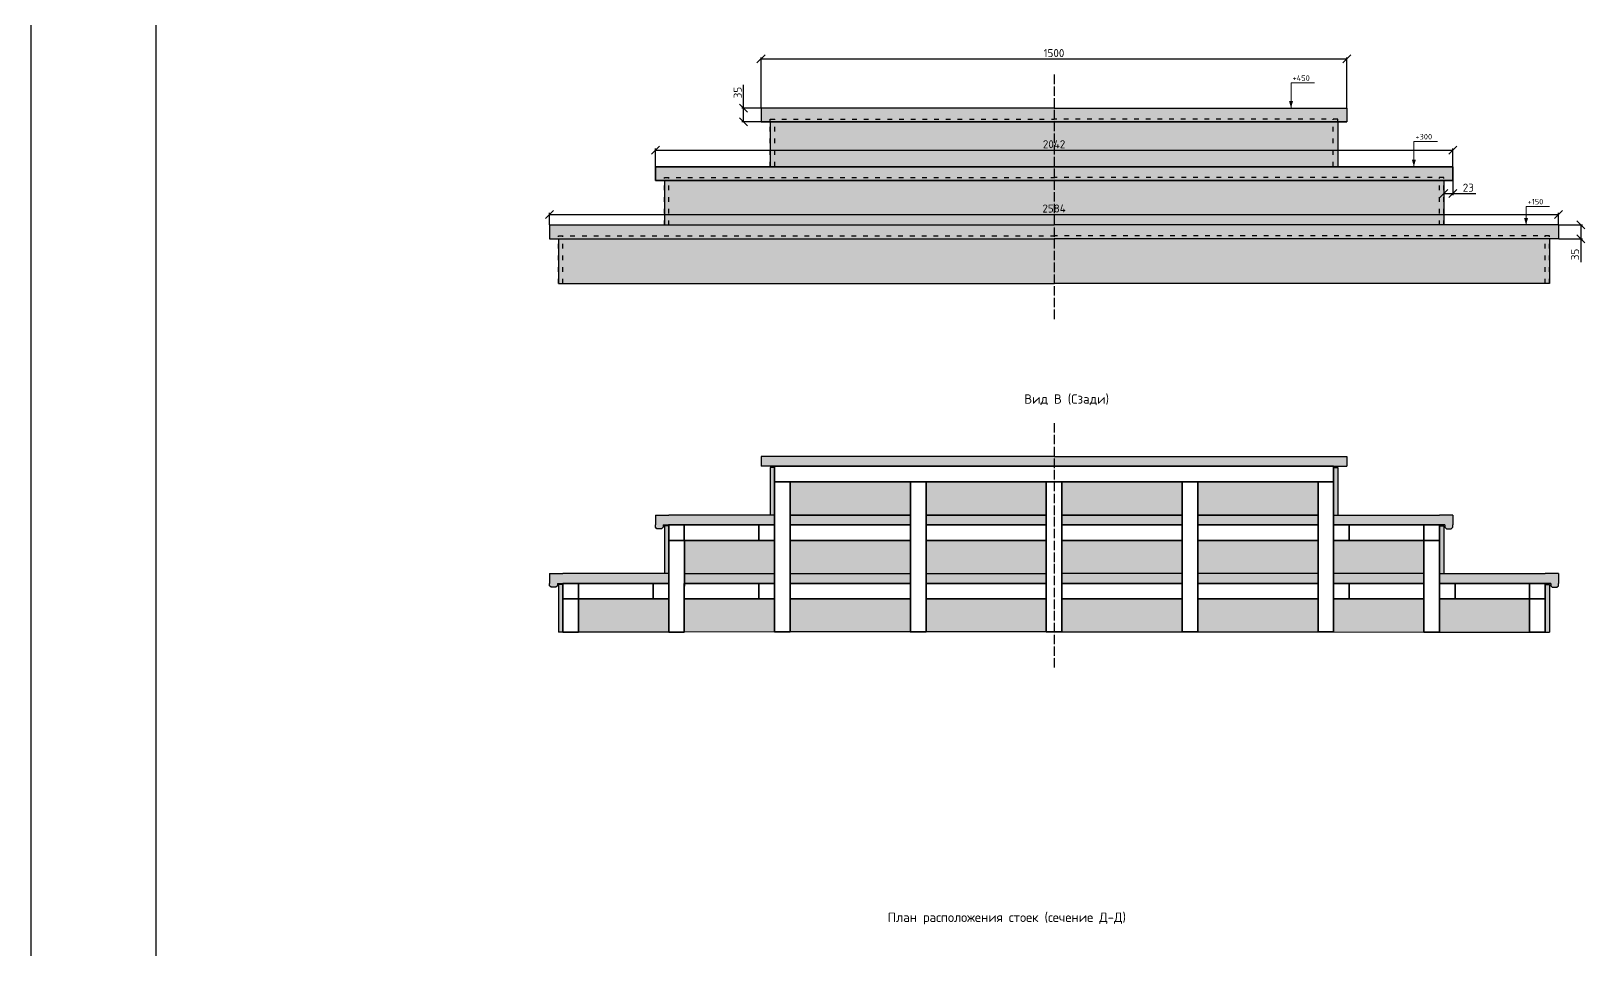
# Model space of a CAD drawing. Header units: millimetres. Extents: x 63961 to 279437, y 165795 to 374915.
# Drawn here: x 137795 to 141775, y 184315 to 186669 of the extents above; entities that cross this region are included whole.
import ezdxf

# ---------------------------------------------------------------- set-up
doc = ezdxf.new("R2010")
doc.units = ezdxf.units.MM
doc.linetypes.add('ACAD_ISO03W100', pattern=[30, 12, -18])
doc.linetypes.add('ACAD_ISO04W100', pattern=[30, 24, -3, 0, -3])
for name, color, linetype in [('Доска МПК 11х145х3000', 32, 'Continuous'), ('Доска невидимый', 32, 'ACAD_ISO03W100'), ('Заливка ступени', 52, 'Continuous'), ('Оси', 120, 'ACAD_ISO04W100'), ('Рамка', 7, 'Continuous')]:
    doc.layers.add(name, color=color, linetype=linetype)
for name, color, linetype, lineweight in [('Профиль 40x40', 220, 'Continuous', 35), ('Размеры', 150, 'Continuous', 0), ('Стойки 40x40', 7, 'Continuous', 35), ('Ступень СМ305', 52, 'Continuous', 30)]:
    doc.layers.add(name, color=color, linetype=linetype, lineweight=lineweight)
doc.styles.get("Standard").update_dxf_attribs({"font": 'isocpeur.ttf'})
doc.dimstyles.new('Копия Аннотативный', dxfattribs={"dimscale": 0, "dimtxt": 20.5, "dimasz": 20.5, "dimexe": 4.25, "dimexo": 0.625, "dimgap": 4.625, "dimtad": 1, "dimtxsty": 'Standard', "dimblk": 'OBLIQUE', "dimcen": 20.5, "dimclrd": 256, "dimclrt": 256, "dimadec": 0, "dimazin": 0, "dimtfac": 1, "dimtmove": 0, "dimatfit": 3, "dimfxl": 1, "dimtfillclr": 4, "dimarcsym": 0})

# ---------------------------------------------------------------- blocks, each defined once
blk = doc.blocks.new('_Oblique')
at = {"color": 0, "linetype": 'ByBlock', "lineweight": -2}
blk.add_line((-0.5, -0.5), (0.5, 0.5), dxfattribs=at)
blk = doc.blocks.new('*D1172')
at = {"layer": 'Defpoints', "color": 0, "transparency": 16777216}
for p in [(141413.5, 186286.2), (141436.5, 186286.2), (141436.5, 186252.3)]:
    blk.add_point(p, dxfattribs=at)
at = {"layer": 'Размеры', "color": 0, "lineweight": -2, "transparency": 16777216}
for p, q in [((141413.5, 186285.5), (141413.5, 186248.1)), ((141436.5, 186285.5), (141436.5, 186248.1))]:
    blk.add_line(p, q, dxfattribs=at)
at = {"layer": 'Размеры', "lineweight": -2, "transparency": 16777216}
for p, q in [((141413.5, 186252.3), (141436.5, 186252.3)), ((141436.5, 186252.3), (141495.9, 186252.3))]:
    blk.add_line(p, q, dxfattribs=at)
at = {"layer": 'Размеры', "lineweight": -2, "transparency": 16777216, "xscale": 20.5, "yscale": 20.5, "zscale": 20.5, "rotation": 180}
blk.add_blockref('_Oblique', (141413.5, 186252.3), dxfattribs=at)
at = {"layer": 'Размеры', "lineweight": -2, "transparency": 16777216, "xscale": 20.5, "yscale": 20.5, "zscale": 20.5}
blk.add_blockref('_Oblique', (141436.5, 186252.3), dxfattribs=at)
at = {"layer": 'Размеры', "transparency": 16777216, "insert": (141476.5, 186267.4), "char_height": 20.5, "attachment_point": 5}
blk.add_mtext('23', dxfattribs=at)
blk = doc.blocks.new('*D1174')
at = {"layer": 'Defpoints', "color": 0, "transparency": 16777216}
for p in [(141707.5, 186171.8), (141707.5, 186136.2), (141764.8, 186136.2)]:
    blk.add_point(p, dxfattribs=at)
at = {"layer": 'Размеры', "color": 0, "lineweight": -2, "transparency": 16777216}
for p, q in [((141708.1, 186171.8), (141769, 186171.8)), ((141708.1, 186136.2), (141769, 186136.2))]:
    blk.add_line(p, q, dxfattribs=at)
at = {"layer": 'Размеры', "lineweight": -2, "transparency": 16777216}
for p, q in [((141764.8, 186171.8), (141764.8, 186136.2)), ((141764.8, 186136.2), (141764.8, 186076.9))]:
    blk.add_line(p, q, dxfattribs=at)
at = {"layer": 'Размеры', "lineweight": -2, "transparency": 16777216, "xscale": 20.5, "yscale": 20.5, "zscale": 20.5}
for p, rotation in [((141764.8, 186171.8), 90), ((141764.8, 186136.2), 270)]:
    blk.add_blockref('_Oblique', p, dxfattribs=dict(at, rotation=rotation))
at = {"layer": 'Размеры', "transparency": 16777216, "insert": (141749.7, 186096.3), "char_height": 20.5, "attachment_point": 5, "rotation": 90}
blk.add_mtext('35', dxfattribs=at)
blk = doc.blocks.new('*D1175')
at = {"layer": 'Defpoints', "color": 0, "transparency": 16777216}
for p in [(139620.2, 186471.2), (139665.5, 186471.2), (139688.5, 186436.2)]:
    blk.add_point(p, dxfattribs=at)
at = {"layer": 'Размеры', "lineweight": -2, "transparency": 16777216}
for p, q in [((139620.2, 186471.2), (139620.2, 186530.4)), ((139620.2, 186436.2), (139620.2, 186471.2))]:
    blk.add_line(p, q, dxfattribs=at)
at = {"layer": 'Размеры', "color": 0, "lineweight": -2, "transparency": 16777216}
for p, q in [((139664.9, 186471.2), (139616, 186471.2)), ((139687.9, 186436.2), (139616, 186436.2))]:
    blk.add_line(p, q, dxfattribs=at)
at = {"layer": 'Размеры', "lineweight": -2, "transparency": 16777216, "xscale": 20.5, "yscale": 20.5, "zscale": 20.5}
for p, rotation in [((139620.2, 186471.2), 90), ((139620.2, 186436.2), 270)]:
    blk.add_blockref('_Oblique', p, dxfattribs=dict(at, rotation=rotation))
at = {"layer": 'Размеры', "transparency": 16777216, "insert": (139605.1, 186511), "char_height": 20.5, "attachment_point": 5, "rotation": 90}
blk.add_mtext('35', dxfattribs=at)
blk = doc.blocks.new('*D1176')
at = {"layer": 'Defpoints', "color": 0, "transparency": 16777216}
for p in [(141165.5, 186597), (139664.9, 186471.2), (141165.5, 186471.2)]:
    blk.add_point(p, dxfattribs=at)
at = {"layer": 'Размеры', "color": 0, "lineweight": -2, "transparency": 16777216}
for p, q in [((139664.9, 186471.8), (139664.9, 186601.2)), ((141165.5, 186471.8), (141165.5, 186601.2))]:
    blk.add_line(p, q, dxfattribs=at)
at = {"layer": 'Размеры', "lineweight": -2, "transparency": 16777216}
blk.add_line((139664.9, 186597), (141165.5, 186597), dxfattribs=at)
at = {"layer": 'Размеры', "lineweight": -2, "transparency": 16777216, "xscale": 20.5, "yscale": 20.5, "zscale": 20.5, "rotation": 180}
blk.add_blockref('_Oblique', (139664.9, 186597), dxfattribs=at)
at = {"layer": 'Размеры', "lineweight": -2, "transparency": 16777216, "xscale": 20.5, "yscale": 20.5, "zscale": 20.5}
blk.add_blockref('_Oblique', (141165.5, 186597), dxfattribs=at)
at = {"layer": 'Размеры', "transparency": 16777216, "insert": (140415.2, 186612.1), "char_height": 20.5, "attachment_point": 5}
blk.add_mtext('1500', dxfattribs=at)
blk = doc.blocks.new('*D1177')
at = {"layer": 'Defpoints', "color": 0, "transparency": 16777216}
for p in [(141436.5, 186363.5), (139394.5, 186321.2), (141436.5, 186321.2)]:
    blk.add_point(p, dxfattribs=at)
at = {"layer": 'Размеры', "color": 0, "lineweight": -2, "transparency": 16777216}
for p, q in [((139394.5, 186321.8), (139394.5, 186367.8)), ((141436.5, 186321.8), (141436.5, 186367.8))]:
    blk.add_line(p, q, dxfattribs=at)
at = {"layer": 'Размеры', "lineweight": -2, "transparency": 16777216}
blk.add_line((139394.5, 186363.5), (141436.5, 186363.5), dxfattribs=at)
at = {"layer": 'Размеры', "lineweight": -2, "transparency": 16777216, "xscale": 20.5, "yscale": 20.5, "zscale": 20.5, "rotation": 180}
blk.add_blockref('_Oblique', (139394.5, 186363.5), dxfattribs=at)
at = {"layer": 'Размеры', "lineweight": -2, "transparency": 16777216, "xscale": 20.5, "yscale": 20.5, "zscale": 20.5}
blk.add_blockref('_Oblique', (141436.5, 186363.5), dxfattribs=at)
at = {"layer": 'Размеры', "transparency": 16777216, "insert": (140415.5, 186378.6), "char_height": 20.5, "attachment_point": 5}
blk.add_mtext('2042', dxfattribs=at)
blk = doc.blocks.new('*D1178')
at = {"layer": 'Defpoints', "color": 0, "transparency": 16777216}
for p in [(139123.5, 186171.8), (141707.5, 186198.9), (141707.5, 186171.8)]:
    blk.add_point(p, dxfattribs=at)
at = {"layer": 'Размеры', "color": 0, "lineweight": -2, "transparency": 16777216}
for p, q in [((139123.5, 186172.5), (139123.5, 186203.2)), ((141707.5, 186172.5), (141707.5, 186203.2))]:
    blk.add_line(p, q, dxfattribs=at)
at = {"layer": 'Размеры', "lineweight": -2, "transparency": 16777216}
blk.add_line((139123.5, 186198.9), (141707.5, 186198.9), dxfattribs=at)
at = {"layer": 'Размеры', "lineweight": -2, "transparency": 16777216, "xscale": 20.5, "yscale": 20.5, "zscale": 20.5, "rotation": 180}
blk.add_blockref('_Oblique', (139123.5, 186198.9), dxfattribs=at)
at = {"layer": 'Размеры', "lineweight": -2, "transparency": 16777216, "xscale": 20.5, "yscale": 20.5, "zscale": 20.5}
blk.add_blockref('_Oblique', (141707.5, 186198.9), dxfattribs=at)
at = {"layer": 'Размеры', "transparency": 16777216, "insert": (140415.5, 186214), "char_height": 20.5, "attachment_point": 5}
blk.add_mtext('2584', dxfattribs=at)
blk = doc.blocks.new('Носик')
at = {"layer": 'Ступень СМ305'}
for p, q in [((141436.5, 185428.8), (141402.5, 185428.8)), ((141436.5, 185428.8), (141436.5, 185403.8)), ((141416.5, 185403.8), (141402.5, 185403.8)), ((141416.5, 185403.8), (141402.5, 185403.8)), ((141416.5, 185403.8), (141416.5, 185397.8)), ((141416.5, 185397.8), (141420.5, 185393.8)), ((141420.5, 185393.8), (141432.5, 185393.8)), ((141432.5, 185393.8), (141436.5, 185397.8)), ((141436.5, 185397.8), (141436.5, 185403.8))]:
    blk.add_line(p, q, dxfattribs=at)

msp = doc.modelspace()

# ---------------------------------------------------------------- hatches: boundary and pattern name
at = {"layer": 'Заливка ступени', "true_color": 0xf8f6b0}
h = msp.add_hatch(color=51, dxfattribs=at)
h.dxf.hatch_style = 1
h.paths.add_polyline_path([(139665.479, 186471.155), (140415.479, 186471.155), (140415.479, 186436.155), (139665.479, 186436.155)])
h.paths.add_polyline_path([(139394.479, 186321.156), (140415.479, 186321.155), (140415.479, 186286.155), (139394.479, 186286.155)])
h.paths.add_polyline_path([(139123.479, 186171.838), (140415.479, 186171.838), (140415.479, 186136.155), (139123.479, 186136.155)])
h = msp.add_hatch(color=51, dxfattribs=at)
h.dxf.hatch_style = 1
h.paths.add_polyline_path([(141165.479, 186471.155), (140415.479, 186471.155), (140415.479, 186436.155), (141165.479, 186436.155)])
h.paths.add_polyline_path([(141436.479, 186321.156), (140415.479, 186321.155), (140415.479, 186286.155), (141436.479, 186286.155)])
h.paths.add_polyline_path([(141707.479, 186171.838), (140415.479, 186171.838), (140415.479, 186136.155), (141707.479, 186136.155)])
at = {"layer": 'Заливка ступени', "true_color": 0xfff5e1}
h = msp.add_hatch(color=7, dxfattribs=at)
h.dxf.hatch_style = 1
h.paths.add_polyline_path([(139417.479, 186286.155), (140415.479, 186286.155), (140415.479, 186171.838), (139417.479, 186171.838)])
h.paths.add_polyline_path([(139688.479, 186436.155), (140415.479, 186436.155), (140415.479, 186321.156), (139688.479, 186321.156)])
h.paths.add_polyline_path([(139146.479, 186136.155), (140415.479, 186136.155), (140415.479, 186022.232), (139146.479, 186021.851)])
h = msp.add_hatch(color=7, dxfattribs=at)
h.dxf.hatch_style = 1
h.paths.add_polyline_path([(141413.479, 186286.155), (140415.479, 186286.155), (140415.479, 186171.838), (141413.479, 186171.838)])
h.paths.add_polyline_path([(141142.479, 186436.155), (140415.479, 186436.155), (140415.479, 186321.156), (141142.479, 186321.156)])
h.paths.add_polyline_path([(141684.479, 186136.155), (140415.479, 186136.155), (140415.479, 186022.232), (141684.479, 186021.851)])
at = {"layer": 'Заливка ступени', "true_color": 0xf8f6b0}
h = msp.add_hatch(color=51, dxfattribs=at)
h.dxf.hatch_style = 1
h.paths.add_polyline_path([(139665.479, 185578.763), (140415.479, 185578.763), (140415.479, 185553.765), (139699.479, 185553.765), (139665.479, 185553.765)])
h.paths.add_polyline_path([(139739.479, 185428.299), (140047.479, 185428.299), (140047.479, 185403.764), (139739.479, 185403.764)])
h.paths.add_polyline_path([(140087.479, 185428.299), (140395.479, 185428.299), (140395.479, 185403.764), (140087.479, 185403.764)])
h.paths.add_polyline_path([(139394.479, 185428.761), (139428.479, 185428.761), (139699.479, 185428.766), (139699.479, 185403.764), (139659.479, 185403.764), (139659.479, 185403.763), (139468.479, 185403.763), (139428.479, 185403.763), (139414.479, 185403.763), (139414.479, 185397.761), (139410.479, 185393.761), (139398.479, 185393.761), (139394.479, 185397.761), (139394.479, 185403.761)])
h.paths.add_polyline_path([(139468.637, 185278.981), (139699.479, 185278.981), (139699.479, 185253.763), (139468.61, 185253.763)])
h.paths.add_polyline_path([(139123.479, 185278.761), (139157.479, 185278.761), (139428.636, 185278.765), (139428.61, 185253.763), (139388.479, 185253.763), (139197.479, 185253.763), (139157.479, 185253.763), (139143.479, 185253.763), (139143.479, 185247.761), (139139.479, 185243.761), (139127.479, 185243.761), (139123.479, 185247.761), (139123.479, 185253.761)])
h.paths.add_polyline_path([(139739.479, 185278.981), (140047.479, 185278.981), (140047.479, 185253.763), (139739.479, 185253.763)])
h.paths.add_polyline_path([(140087.479, 185278.981), (140395.479, 185278.981), (140395.479, 185253.763), (140087.479, 185253.763)])
h = msp.add_hatch(color=51, dxfattribs=at)
h.dxf.hatch_style = 1
h.paths.add_polyline_path([(141165.479, 185578.763), (140415.479, 185578.763), (140415.479, 185553.765), (141131.479, 185553.765), (141165.479, 185553.765)])
h.paths.add_polyline_path([(141091.479, 185428.299), (140783.479, 185428.299), (140783.479, 185403.764), (141091.479, 185403.764)])
h.paths.add_polyline_path([(140743.479, 185428.299), (140435.479, 185428.299), (140435.479, 185403.764), (140743.479, 185403.764)])
h.paths.add_polyline_path([(141436.479, 185428.761), (141402.479, 185428.761), (141131.479, 185428.766), (141131.479, 185403.764), (141171.479, 185403.764), (141171.479, 185403.763), (141362.479, 185403.763), (141402.479, 185403.763), (141416.479, 185403.763), (141416.479, 185397.761), (141420.479, 185393.761), (141432.479, 185393.761), (141436.479, 185397.761), (141436.479, 185403.761)])
h.paths.add_polyline_path([(141362.322, 185278.981), (141131.479, 185278.981), (141131.479, 185253.763), (141362.348, 185253.763)])
h.paths.add_polyline_path([(141707.479, 185278.761), (141673.479, 185278.761), (141402.322, 185278.765), (141402.348, 185253.763), (141442.479, 185253.763), (141633.479, 185253.763), (141673.479, 185253.763), (141687.479, 185253.763), (141687.479, 185247.761), (141691.479, 185243.761), (141703.479, 185243.761), (141707.479, 185247.761), (141707.479, 185253.761)])
h.paths.add_polyline_path([(141091.479, 185278.981), (140783.479, 185278.981), (140783.479, 185253.763), (141091.479, 185253.763)])
h.paths.add_polyline_path([(140743.479, 185278.981), (140435.479, 185278.981), (140435.479, 185253.763), (140743.479, 185253.763)])
at = {"layer": 'Заливка ступени', "true_color": 0xfff5e1}
h = msp.add_hatch(color=7, dxfattribs=at)
h.dxf.hatch_style = 1
h.paths.add_polyline_path([(139688.479, 185550.767), (139699.479, 185550.767), (139699.479, 185513.617), (139699.479, 185428.766), (139688.479, 185428.766)])
h.paths.add_polyline_path([(139417.479, 185400.765), (139428.479, 185400.765), (139428.479, 185363.763), (139428.726, 185363.763), (139428.636, 185278.765), (139417.479, 185278.765)])
h.paths.add_polyline_path([(139146.479, 185250.765), (139157.479, 185250.765), (139157.479, 185213.763), (139157.479, 185128.997), (139146.479, 185128.997)])
h = msp.add_hatch(color=7, dxfattribs=at)
h.dxf.hatch_style = 1
h.paths.add_polyline_path([(141142.479, 185550.767), (141131.479, 185550.767), (141131.479, 185513.617), (141131.479, 185428.766), (141142.479, 185428.766)])
h.paths.add_polyline_path([(141413.479, 185400.765), (141402.479, 185400.765), (141402.479, 185363.763), (141402.233, 185363.763), (141402.322, 185278.765), (141413.479, 185278.765)])
h.paths.add_polyline_path([(141684.479, 185250.765), (141673.479, 185250.765), (141673.479, 185213.763), (141673.479, 185128.997), (141684.479, 185128.997)])
h = msp.add_hatch(color=7, dxfattribs=at)
h.dxf.hatch_style = 1
h.paths.add_polyline_path([(140087.479, 185513.617), (140395.479, 185513.617), (140395.479, 185428.299), (140087.479, 185428.299)])
h.paths.add_polyline_path([(139739.479, 185513.617), (140047.479, 185513.617), (140047.479, 185428.299), (139739.479, 185428.299)])
h.paths.add_polyline_path([(140087.479, 185363.764), (140395.479, 185363.764), (140395.479, 185278.981), (140087.479, 185278.981)])
h.paths.add_polyline_path([(139739.479, 185363.764), (140047.479, 185363.764), (140047.479, 185278.981), (139739.479, 185278.981)])
h.paths.add_polyline_path([(139468.726, 185363.763), (139659.479, 185363.763), (139659.479, 185363.764), (139699.479, 185363.764), (139699.479, 185278.981), (139468.637, 185278.981)])
h.paths.add_polyline_path([(139197.479, 185213.763), (139388.479, 185213.763), (139428.568, 185213.763), (139428.479, 185129.079), (139197.479, 185129.079)])
h.paths.add_polyline_path([(139468.568, 185213.763), (139699.479, 185213.763), (139699.479, 185129.37), (139468.479, 185129.079)])
h.paths.add_polyline_path([(139739.479, 185213.763), (140047.479, 185213.763), (140047.479, 185129.37), (139739.479, 185129.37)])
h.paths.add_polyline_path([(140087.479, 185213.763), (140395.479, 185213.763), (140395.479, 185129.37), (140087.479, 185129.37)])
h = msp.add_hatch(color=7, dxfattribs=at)
h.dxf.hatch_style = 1
h.paths.add_polyline_path([(140743.479, 185513.617), (140435.479, 185513.617), (140435.479, 185428.299), (140743.479, 185428.299)])
h.paths.add_polyline_path([(141091.479, 185513.617), (140783.479, 185513.617), (140783.479, 185428.299), (141091.479, 185428.299)])
h.paths.add_polyline_path([(140743.479, 185363.764), (140435.479, 185363.764), (140435.479, 185278.981), (140743.479, 185278.981)])
h.paths.add_polyline_path([(141091.479, 185363.764), (140783.479, 185363.764), (140783.479, 185278.981), (141091.479, 185278.981)])
h.paths.add_polyline_path([(141362.233, 185363.763), (141171.479, 185363.763), (141171.479, 185363.764), (141131.479, 185363.764), (141131.479, 185278.981), (141362.322, 185278.981)])
h.paths.add_polyline_path([(141633.479, 185213.763), (141442.479, 185213.763), (141402.39, 185213.763), (141402.479, 185129.079), (141633.479, 185129.079)])
h.paths.add_polyline_path([(141362.39, 185213.763), (141131.479, 185213.763), (141131.479, 185129.37), (141362.479, 185129.079)])
h.paths.add_polyline_path([(141091.479, 185213.763), (140783.479, 185213.763), (140783.479, 185129.37), (141091.479, 185129.37)])
h.paths.add_polyline_path([(140743.479, 185213.763), (140435.479, 185213.763), (140435.479, 185129.37), (140743.479, 185129.37)])

# ---------------------------------------------------------------- linework, layer by layer
at = {"layer": 'Доска МПК 11х145х3000'}
for p, q in [((139688.479, 186436.155), (139688.479, 186321.156)), ((141142.479, 186436.155), (141142.479, 186321.156)), ((139417.479, 186286.155), (139417.479, 186171.838)), ((141413.479, 186286.155), (141413.479, 186171.838)), ((139146.479, 186136.155), (139146.479, 186021.851)), ((141684.479, 186136.155), (141684.479, 186021.851)), ((139146.479, 186021.851), (140415.479, 186022.232)), ((141684.479, 186021.851), (140415.479, 186022.232)), ((139688.479, 185550.767), (139688.479, 185428.299)), ((139699.479, 185550.767), (139688.479, 185550.767)), ((141131.479, 185550.767), (141142.479, 185550.767)), ((141142.479, 185550.767), (141142.479, 185428.299)), ((139417.479, 185400.765), (139417.479, 185278.765)), ((139428.479, 185400.765), (139417.479, 185400.765)), ((141402.479, 185400.765), (141413.479, 185400.765)), ((141413.479, 185400.765), (141413.479, 185278.765)), ((139146.479, 185250.765), (139146.479, 185128.765)), ((139157.479, 185250.765), (139146.479, 185250.765)), ((141673.479, 185250.765), (141684.479, 185250.765)), ((141684.479, 185250.765), (141684.479, 185128.765)), ((139157.479, 185128.997), (139146.479, 185128.997)), ((139428.479, 185129.079), (139197.479, 185129.079)), ((139699.479, 185129.37), (139468.479, 185129.079)), ((140047.479, 185129.37), (139739.479, 185129.37)), ((140395.479, 185129.37), (140087.479, 185129.37)), ((140435.479, 185129.37), (140743.479, 185129.37)), ((140783.479, 185129.37), (141091.479, 185129.37)), ((141131.479, 185129.37), (141362.479, 185129.079)), ((141402.479, 185129.079), (141633.479, 185129.079)), ((141673.479, 185128.997), (141684.479, 185128.997))]:
    msp.add_line(p, q, dxfattribs=at)
at = {"layer": 'Доска невидимый'}
for p, q in [((139688.479, 186321.155), (139688.479, 186443.155)), ((139688.479, 186321.155), (139688.479, 186443.155)), ((139688.479, 186436.155), (139688.479, 186443.155)), ((139688.479, 186443.155), (140415.479, 186443.155)), ((139700.479, 186321.155), (139700.479, 186443.155)), ((141142.479, 186443.155), (140415.479, 186443.155)), ((141130.479, 186321.155), (141130.479, 186443.155)), ((141142.479, 186436.155), (141142.479, 186443.155)), ((139688.479, 186436.155), (139688.479, 186321.155)), ((141142.479, 186436.155), (141142.479, 186321.155)), ((139417.479, 186171.155), (139417.479, 186293.155)), ((139417.479, 186293.155), (140415.479, 186293.155)), ((139428.479, 186171.155), (139428.479, 186293.155)), ((139428.479, 186171.155), (139428.479, 186293.155)), ((141413.479, 186293.155), (140415.479, 186293.155)), ((141402.479, 186171.155), (141402.479, 186293.155)), ((141402.479, 186171.155), (141402.479, 186293.155)), ((141413.479, 186171.155), (141413.479, 186293.155)), ((139146.479, 186021.837), (139146.479, 186143.837)), ((139146.479, 186143.837), (140415.479, 186143.837)), ((139157.479, 186021.837), (139157.479, 186143.837)), ((139157.479, 186021.837), (139157.479, 186143.837)), ((141684.479, 186143.837), (140415.479, 186143.837)), ((141673.479, 186021.837), (141673.479, 186143.837)), ((141684.479, 186021.837), (141684.479, 186143.837))]:
    msp.add_line(p, q, dxfattribs=at)
at = {"layer": 'Оси'}
for p, q in [((140415.479, 186556.902), (140415.479, 185930.062)), ((140415.479, 185664.045), (140415.479, 185037.206))]:
    msp.add_line(p, q, dxfattribs=at)
at = {"layer": 'Профиль 40x40'}
for points in [[(140415.479, 185553.765), (139699.479, 185553.765), (139699.479, 185513.617), (140415.479, 185513.617)], [(140415.479, 185553.765), (141131.479, 185553.765), (141131.479, 185513.617), (140415.479, 185513.617)]]:
    msp.add_lwpolyline(points, dxfattribs=at)
for points in [[(139468.479, 185403.763), (139428.479, 185403.763), (139428.479, 185363.763), (139468.479, 185363.763)], [(139659.479, 185403.763), (139468.479, 185403.763), (139468.479, 185363.763), (139659.479, 185363.763)], [(139699.479, 185403.764), (139659.479, 185403.764), (139659.479, 185363.764), (139699.479, 185363.764)], [(140047.479, 185403.764), (139739.479, 185403.764), (139739.479, 185363.764), (140047.479, 185363.764)], [(140395.479, 185403.764), (140087.479, 185403.764), (140087.479, 185363.764), (140395.479, 185363.764)], [(140435.479, 185403.764), (140743.479, 185403.764), (140743.479, 185363.764), (140435.479, 185363.764)], [(140783.479, 185403.764), (141091.479, 185403.764), (141091.479, 185363.764), (140783.479, 185363.764)], [(141131.479, 185403.764), (141171.479, 185403.764), (141171.479, 185363.764), (141131.479, 185363.764)], [(141171.479, 185403.763), (141362.479, 185403.763), (141362.479, 185363.763), (141171.479, 185363.763)], [(141362.479, 185403.763), (141402.479, 185403.763), (141402.479, 185363.763), (141362.479, 185363.763)], [(139197.479, 185253.763), (139157.479, 185253.763), (139157.479, 185213.763), (139197.479, 185213.763)], [(139388.479, 185253.763), (139197.479, 185253.763), (139197.479, 185213.763), (139388.479, 185213.763)], [(139428.479, 185253.763), (139388.479, 185253.763), (139388.479, 185213.763), (139428.479, 185213.763)], [(139699.479, 185253.763), (139468.479, 185253.763), (139468.479, 185213.763), (139699.479, 185213.763)], [(139699.479, 185253.763), (139659.479, 185253.763), (139659.479, 185213.763), (139699.479, 185213.763)], [(140047.479, 185253.763), (139739.479, 185253.763), (139739.479, 185213.763), (140047.479, 185213.763)], [(140395.479, 185253.763), (140087.479, 185253.763), (140087.479, 185213.763), (140395.479, 185213.763)], [(140435.479, 185253.763), (140743.479, 185253.763), (140743.479, 185213.763), (140435.479, 185213.763)], [(140783.479, 185253.763), (141091.479, 185253.763), (141091.479, 185213.763), (140783.479, 185213.763)], [(141131.479, 185253.763), (141362.479, 185253.763), (141362.479, 185213.763), (141131.479, 185213.763)], [(141131.479, 185253.763), (141171.479, 185253.763), (141171.479, 185213.763), (141131.479, 185213.763)], [(141402.479, 185253.763), (141442.479, 185253.763), (141442.479, 185213.763), (141402.479, 185213.763)], [(141442.479, 185253.763), (141633.479, 185253.763), (141633.479, 185213.763), (141442.479, 185213.763)], [(141633.479, 185253.763), (141673.479, 185253.763), (141673.479, 185213.763), (141633.479, 185213.763)]]:
    msp.add_lwpolyline(points, close=True, dxfattribs=at)
at = {"layer": 'Размеры'}
for p, q in [((141022.366, 186471.155), (141022.366, 186535.835)), ((141022.366, 186535.835), (141082.541, 186535.835)), ((141337.004, 186321.156), (141337.004, 186385.835)), ((141337.004, 186385.835), (141397.179, 186385.835)), ((141624.315, 186171.838), (141624.315, 186219.419)), ((141624.315, 186219.419), (141684.49, 186219.419))]:
    msp.add_line(p, q, dxfattribs=at)
for points in [[(141022.366, 186471.155, 0, 10, 0), (141022.366, 186488.961, 10, 10, 0)], [(141337.004, 186321.156, 0, 10, 0), (141337.004, 186338.961, 10, 10, 0)], [(141624.315, 186171.838, 0, 10, 0), (141624.315, 186189.644, 10, 10, 0)]]:
    msp.add_lwpolyline(points, format="xyseb", dxfattribs=at)
at = {"layer": 'Рамка'}
for p, q in [((137795.49, 179109.48), (137795.49, 188613.48)), ((138115.49, 179189.48), (138115.49, 188533.48))]:
    msp.add_line(p, q, dxfattribs=at)
at = {"layer": 'Стойки 40x40'}
for points in [[(139739.479, 185513.617), (139699.479, 185513.617), (139699.479, 185129.37), (139739.479, 185129.37)], [(140087.479, 185513.617), (140047.479, 185513.617), (140047.479, 185129.37), (140087.479, 185129.37)], [(140743.479, 185513.617), (140783.479, 185513.617), (140783.479, 185129.37), (140743.479, 185129.37)], [(141091.479, 185513.617), (141131.479, 185513.617), (141131.479, 185129.37), (141091.479, 185129.37)], [(139468.726, 185363.764), (139428.726, 185363.764), (139428.479, 185129.079), (139468.479, 185129.079)], [(141362.233, 185363.764), (141402.233, 185363.764), (141402.479, 185129.079), (141362.479, 185129.079)], [(139197.479, 185213.763), (139157.479, 185213.763), (139157.479, 185128.997), (139197.479, 185128.997)], [(141633.479, 185213.763), (141673.479, 185213.763), (141673.479, 185128.997), (141633.479, 185128.997)]]:
    msp.add_lwpolyline(points, close=True, dxfattribs=at)
for points in [[(140415.479, 185513.617), (140395.479, 185513.617), (140395.479, 185129.37), (140415.479, 185129.37)], [(140415.479, 185513.617), (140435.479, 185513.617), (140435.479, 185129.37), (140415.479, 185129.37)]]:
    msp.add_lwpolyline(points, dxfattribs=at)
at = {"layer": 'Ступень СМ305'}
for p, q in [((139665.479, 186471.156), (139665.479, 186436.155)), ((140415.479, 186471.155), (139665.479, 186471.155)), ((139665.479, 186471.155), (139665.479, 186436.155)), ((140415.479, 186471.155), (141165.479, 186471.155)), ((141165.479, 186471.156), (141165.479, 186436.155)), ((141165.479, 186471.155), (141165.479, 186436.155)), ((139665.479, 186436.155), (140415.479, 186436.155)), ((140415.479, 186436.155), (139665.479, 186436.155)), ((141165.479, 186436.155), (140415.479, 186436.155)), ((140415.479, 186436.155), (141165.479, 186436.155)), ((139394.479, 186286.155), (139394.479, 186321.156)), ((139394.479, 186321.156), (140415.479, 186321.155)), ((140415.479, 186321.156), (139394.479, 186321.156)), ((139394.479, 186321.156), (139394.479, 186286.155)), ((139394.479, 186286.155), (140415.479, 186286.155)), ((140415.479, 186286.155), (139394.479, 186286.155)), ((141436.479, 186321.156), (140415.479, 186321.155)), ((140415.479, 186321.156), (141436.479, 186321.156)), ((141436.479, 186286.155), (140415.479, 186286.155)), ((140415.479, 186286.155), (141436.479, 186286.155)), ((141436.479, 186286.155), (141436.479, 186321.156)), ((141436.479, 186321.156), (141436.479, 186286.155)), ((139123.479, 186171.838), (140415.479, 186171.838)), ((139123.479, 186171.838), (139123.479, 186136.155)), ((141707.479, 186171.838), (140415.479, 186171.838)), ((141707.479, 186171.838), (141707.479, 186136.155)), ((139123.479, 186136.155), (140415.479, 186136.155)), ((141707.479, 186136.155), (140415.479, 186136.155)), ((140415.479, 185578.763), (139665.479, 185578.763)), ((139665.479, 185578.763), (139665.479, 185553.765)), ((140415.479, 185578.763), (141165.479, 185578.763)), ((141165.479, 185578.763), (141165.479, 185553.765)), ((139699.479, 185553.765), (139665.479, 185553.765)), ((141131.479, 185553.765), (141165.479, 185553.765)), ((139699.479, 185428.766), (139428.479, 185428.766)), ((139739.479, 185428.299), (140047.479, 185428.299)), ((140047.479, 185428.299), (139739.479, 185428.299)), ((140087.479, 185428.299), (140395.479, 185428.299)), ((140395.479, 185428.299), (140087.479, 185428.299)), ((140435.479, 185428.299), (140743.479, 185428.299)), ((140743.479, 185428.299), (140435.479, 185428.299)), ((140783.479, 185428.299), (141091.479, 185428.299)), ((141091.479, 185428.299), (140783.479, 185428.299)), ((141131.479, 185428.766), (141402.479, 185428.766)), ((139428.479, 185278.765), (139157.479, 185278.765)), ((139468.479, 185278.981), (139699.479, 185278.981)), ((139739.479, 185278.981), (140047.479, 185278.981)), ((140087.479, 185278.981), (140395.479, 185278.981)), ((140743.479, 185278.981), (140435.479, 185278.981)), ((141091.479, 185278.981), (140783.479, 185278.981)), ((141362.479, 185278.981), (141131.479, 185278.981)), ((141402.479, 185278.765), (141673.479, 185278.765)), ((139468.479, 185243.298), (139468.599, 185243.298)), ((141362.479, 185243.298), (141362.359, 185243.298))]:
    msp.add_line(p, q, dxfattribs=at)

# ---------------------------------------------------------------- block references
at = {"layer": 'Ступень СМ305', "xscale": -1}
for p in [(280830.959, 0), (280559.959, -150)]:
    msp.add_blockref('Носик', p, dxfattribs=at)
at = {"layer": 'Ступень СМ305'}
for p in [(0, 0), (271, -150)]:
    msp.add_blockref('Носик', p, dxfattribs=at)

# ---------------------------------------------------------------- texts
at = {"layer": 'Размеры'}
for s, p in [('+450', (141026.237, 186540.958)), ('+300', (141340.874, 186390.958)), ('+150', (141628.186, 186224.542))]:
    msp.add_text(s, height=14, dxfattribs=at).set_placement(p)
at = {"layer": 'Размеры', "color": 7}
msp.add_text('Вид В (Сзади)', height=24, dxfattribs=at).set_placement((140339.051, 185713.94))
at = {"layer": 'Размеры', "color": 7, "ltscale": 1.5, "insert": (140599.674, 184410.409), "char_height": 24, "attachment_point": 3}
msp.add_mtext('\\A1;План расположения стоек (сечение Д-Д)', dxfattribs=at)

# ---------------------------------------------------------------- dimensions: what is measured, and where the dimension line sits
at = {"layer": 'Размеры'}
dim = msp.add_linear_dim(base=(141165.479, 186596.97), p1=(139664.854, 186471.155), p2=(141165.479, 186471.156), text='1500', dimstyle='Копия Аннотативный', dxfattribs=at)
dim.commit()
dim.dimension.update_dxf_attribs({"geometry": '*D1176', "text_midpoint": (140415.167, 186596.97), "dimtype": 160})
dim = msp.add_linear_dim(base=(139620.204, 186471.155), p1=(139688.479, 186436.155), p2=(139665.479, 186471.155), angle=90, dimstyle='Копия Аннотативный', dxfattribs=at)
dim.commit()
dim.dimension.update_dxf_attribs({"geometry": '*D1175', "text_midpoint": (139605.105, 186511.033)})
for base, p1, p2, picture, middle in [((141436.479, 186363.515), (139394.479, 186321.156), (141436.479, 186321.156), '*D1177', (140415.479, 186378.607)), ((141436.479, 186252.324), (141413.479, 186286.155), (141436.479, 186286.155), '*D1172', (141476.462, 186267.423)), ((141707.479, 186198.929), (139123.479, 186171.838), (141707.479, 186171.838), '*D1178', (140415.479, 186214.02))]:
    dim = msp.add_linear_dim(base=base, p1=p1, p2=p2, dimstyle='Копия Аннотативный', dxfattribs=at)
    dim.commit()
    dim.dimension.update_dxf_attribs({"geometry": picture, "text_midpoint": middle})
dim = msp.add_linear_dim(base=(141764.796, 186136.155), p1=(141707.479, 186171.838), p2=(141707.479, 186136.155), angle=90, text='35', dimstyle='Копия Аннотативный', dxfattribs=at)
dim.commit()
dim.dimension.update_dxf_attribs({"geometry": '*D1174', "text_midpoint": (141749.697, 186096.277)})

doc.saveas('drawing.dxf')
